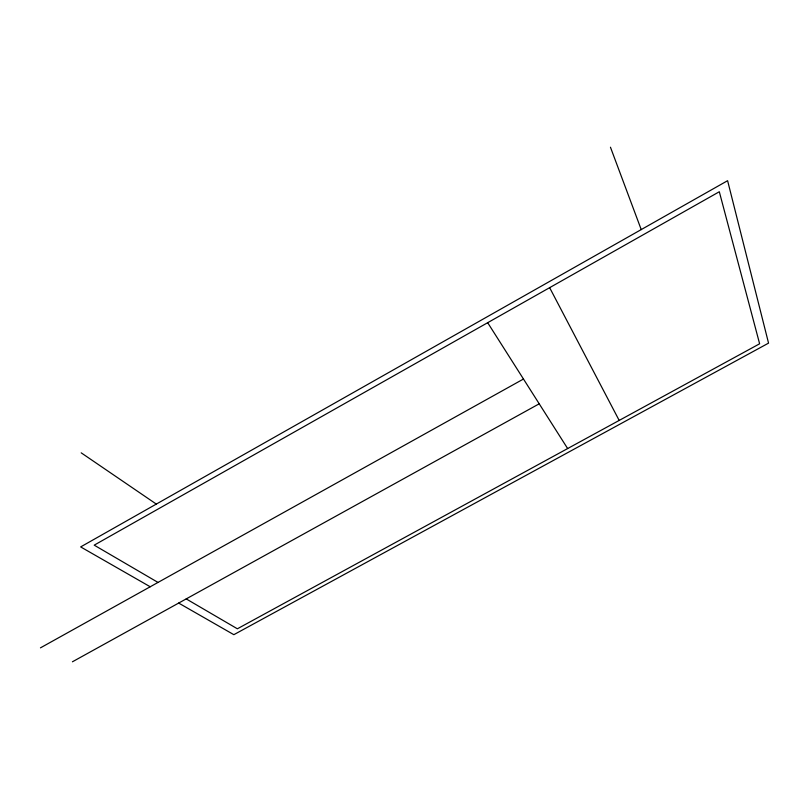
<?xml version="1.0" encoding="UTF-8"?>
<svg xmlns="http://www.w3.org/2000/svg" width="809" height="809" viewBox="0 0 809 809"><rect width="100%" height="100%" fill="white"/><g stroke="black" fill="none" stroke-linecap="round" stroke-linejoin="round"><path stroke-width="1.21" d="M40.45 647.857L523.474 379.027M72.426 661.792L539.219 403.802M150.211 586.768L80.657 546.914L727.604 180.69L768.55 343.127L233.841 634.681L178.668 603.069M158.008 582.429L94.198 545.155L719.312 191.743L759.621 343.785L237.371 628.795L186.212 598.903M81.203 452.838L156.319 504.088M487.685 322.7L567.645 448.55M549.645 287.67L619.178 420.427M610.451 147.208L641.224 229.594"/></g></svg>
